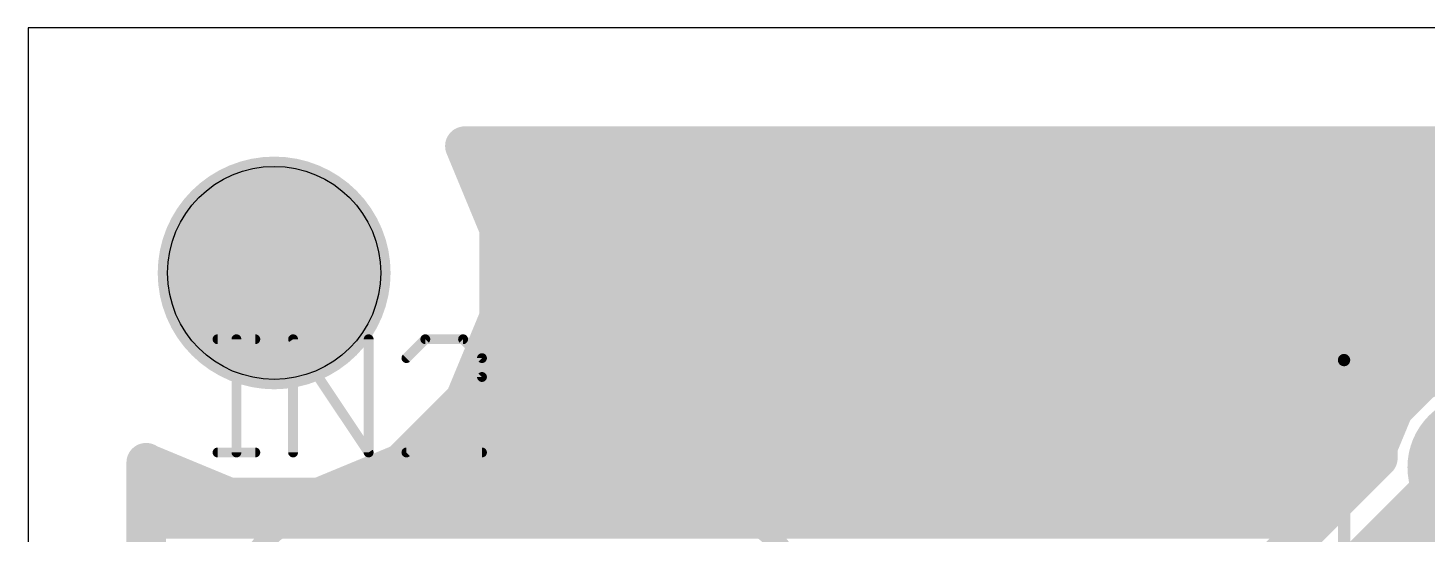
# Model space of a CAD drawing. Extents: x 0 to 35.2, y 0 to 45.7.
# Drawn here: x 0 to 14.45, y 40.48 to 45.71 of the extents above; entities that cross this region are included whole.
import ezdxf

# ---------------------------------------------------------------- set-up
doc = ezdxf.new("R2010")
doc.units = 0
for name, color, linetype in [('16', 175, 'CONTINUOUS'), ('17', 82, 'CONTINUOUS'), ('20', 7, 'CONTINUOUS'), ('21', 253, 'CONTINUOUS'), ('25', 253, 'CONTINUOUS'), ('29', 253, 'CONTINUOUS'), ('30', 253, 'CONTINUOUS')]:
    doc.layers.add(name, color=color, linetype=linetype)

# ---------------------------------------------------------------- blocks, each defined once
blk = doc.blocks.new('ROUNDP')
at = {"const_width": 0.5}
blk.add_lwpolyline([(0, -0.25, 1), (0, 0.25, 1), (0, -0.25)], format="xyb", dxfattribs=at)

msp = doc.modelspace()

# ---------------------------------------------------------------- linework, layer by layer
at = {"layer": '16'}
for points, const_width in [([(4.8592, 43.6413), (4.5073, 44.4908)], 0.4064), ([(4.5073, 44.4908), (31.0527, 44.4908)], 0.4064), ([(4.5874, 44.2976), (30.9726, 44.2976)], 0.4064), ([(4.7557, 43.8912), (30.8043, 43.8912)], 0.4064), ([(4.8592, 42.7187), (4.8592, 43.6413)], 0.4064), ([(4.8592, 43.4848), (30.7008, 43.4848)], 0.4064), ([(4.8592, 43.0784), (30.7008, 43.0784)], 0.4064), ([(4.5061, 41.8663), (4.8592, 42.7187)], 0.4064), ([(4.8399, 42.672), (30.7201, 42.672)], 0.4064), ([(4.6715, 42.2656), (20.3922, 42.2656)], 0.4064), ([(14.7759, 42.2298), (14.3876, 42.069)], 0.4064), ([(14.3876, 42.069), (14.0904, 41.7718)], 0.4064), ([(3.8537, 41.2139), (4.5061, 41.8663)], 0.4064), ([(4.499, 41.8592), (14.1778, 41.8592)], 0.4064), ([(14.0904, 41.7718), (13.9296, 41.3835)], 0.4064), ([(4.0926, 41.4528), (13.9583, 41.4528)], 0.4064), ([(13.9296, 41.2665), (12.6559, 39.9928)], 0.4064), ([(12.9926, 39.18), (14.986, 41.1734)], 0.8128), ([(13.9296, 41.3835), (13.9296, 41.2665)], 0.4064), ([(1.2192, 38.0419), (1.2192, 41.221)], 0.4064), ([(1.2192, 41.221), (1.2263, 41.2139)], 0.4064), ([(1.2263, 41.2139), (2.0787, 40.8608)], 0.4064), ([(3.0013, 40.8608), (3.8537, 41.2139)], 0.4064), ([(1.2192, 41.0464), (1.6306, 41.0464)], 0.4064), ([(3.4494, 41.0464), (13.7095, 41.0464)], 0.4064), ([(2.0787, 40.8608), (3.0013, 40.8608)], 0.4064), ([(1.2192, 40.64), (13.3031, 40.64)], 0.4064)]:
    msp.add_lwpolyline(points, dxfattribs=dict(at, const_width=const_width))
at = {"layer": '16', "const_width": 0.2032}
for points in [[(4.5073, 44.5924, 1), (4.5073, 44.3892)], [(4.6012, 44.5297, 1), (4.4135, 44.4519)], [(4.5874, 44.3992, 1), (4.5874, 44.196)], [(4.7557, 43.9928, 1), (4.7557, 43.7896)], [(4.9608, 43.6413, 1), (4.7576, 43.6413)], [(4.7653, 43.6024, 1), (4.9531, 43.6802)], [(4.8592, 43.5864, 1), (4.8592, 43.3832)], [(4.8592, 43.18, 1), (4.8592, 42.9768)], [(4.9531, 42.6798, 1), (4.7653, 42.7576)], [(4.8399, 42.7736, 1), (4.8399, 42.5704)], [(4.7576, 42.7187, 1), (4.9608, 42.7187)], [(4.6715, 42.3672, 1), (4.6715, 42.164)], [(14.3487, 42.1628, 1), (14.4265, 41.9751)], [(14.4594, 41.9971, 1), (14.3158, 42.1408)], [(4.499, 41.9608, 1), (4.499, 41.7576)], [(4.578, 41.7944, 1), (4.4343, 41.9381)], [(14.1778, 41.7576, 1), (14.1778, 41.9608)], [(4.4123, 41.9052, 1), (4.6, 41.8274)], [(14.0186, 41.8436, 1), (14.1623, 41.7)], [(14.1843, 41.7329, 1), (13.9966, 41.8107)], [(4.0926, 41.5544, 1), (4.0926, 41.3512)], [(13.9583, 41.3512, 1), (13.9583, 41.5544)], [(14.0312, 41.3835, 1), (13.828, 41.3835)], [(13.8357, 41.4224, 1), (14.0235, 41.3447)], [(14.0014, 41.1946, 1), (13.8578, 41.3383)], [(1.3208, 41.221, 1), (1.1176, 41.221)], [(1.2911, 41.2928, 1), (1.1473, 41.1491)], [(1.2652, 41.3077, 1), (1.1874, 41.12)], [(1.1544, 41.1421, 1), (1.2981, 41.2857)], [(3.7819, 41.2857, 1), (3.9256, 41.142)], [(3.8926, 41.12, 1), (3.8148, 41.3077)], [(13.828, 41.2665, 1), (14.0312, 41.2665)], [(1.2192, 41.148, 1), (1.2192, 40.9448)], [(1.6306, 40.9448, 1), (1.6306, 41.148)], [(3.4494, 41.148, 1), (3.4494, 40.9448)], [(13.7095, 40.9448, 1), (13.7095, 41.148)], [(2.0787, 40.9624, 1), (2.0787, 40.7592)], [(2.0398, 40.7669, 1), (2.1176, 40.9547)], [(2.9624, 40.9547, 1), (3.0402, 40.7669)], [(3.0013, 40.7592, 1), (3.0013, 40.9624)], [(1.2192, 40.7416, 1), (1.2192, 40.5384)], [(13.3031, 40.5384, 1), (13.3031, 40.7416)]]:
    msp.add_lwpolyline(points, format="xyb", dxfattribs=at)
at = {"layer": '20'}
for p, q in [((35.23, 45.71), (0, 45.71)), ((0, 45.71), (0, 0))]:
    msp.add_line(p, q, dxfattribs=at)
msp.add_circle((2.54, 43.18), 1.1, dxfattribs=at)
at = {"layer": '21'}
for points, const_width in [([(14.58, 43.28, 0.4142), (13.58, 42.28)], 0.127), ([(13.6118, 42.28, 1), (13.5482, 42.28)], 0.0635), ([(13.5482, 42.28, 1), (13.6118, 42.28)], 0.0635), ([(3.18, 40.73, 0.4142), (2.18, 39.73)], 0.2032), ([(3.18, 40.7808, 1), (3.18, 40.6792)], 0.1016), ([(3.18, 40.6792, 1), (3.18, 40.7808)], 0.1016), ([(7.98, 39.73, 0.4142), (6.98, 40.73)], 0.2032), ([(6.98, 40.7808, 1), (6.98, 40.6792)], 0.1016), ([(6.98, 40.6792, 1), (6.98, 40.7808)], 0.1016)]:
    msp.add_lwpolyline(points, format="xyb", dxfattribs=dict(at, const_width=const_width))
for points, const_width in [([(13.58, 42.28), (13.58, 39.28)], 0.127), ([(3.18, 40.73), (6.98, 40.73)], 0.2032)]:
    msp.add_lwpolyline(points, dxfattribs=dict(at, const_width=const_width))
at = {"layer": '25', "const_width": 0.1016}
for points in [[(1.9558, 42.4952), (2.3456, 42.4952)], [(2.1507, 41.3258), (2.1507, 42.4952)], [(2.7354, 41.3258), (2.7354, 42.4952)], [(2.7354, 42.4952), (3.515, 41.3258)], [(3.515, 41.3258), (3.515, 42.4952)], [(4.0997, 42.4952), (3.9048, 42.3003)], [(4.4895, 42.4952), (4.0997, 42.4952)], [(4.6844, 42.3003), (4.4895, 42.4952)], [(4.6844, 42.1054), (4.6844, 42.3003)], [(3.9048, 41.3258), (4.6844, 42.1054)], [(1.9558, 41.3258), (2.3456, 41.3258)], [(4.6844, 41.3258), (3.9048, 41.3258)]]:
    msp.add_lwpolyline(points, dxfattribs=at)
at = {"layer": '25', "const_width": 0.0508}
for points in [[(1.9558, 42.5206, 1), (1.9558, 42.4698)], [(2.1761, 42.4952, 1), (2.1253, 42.4952)], [(2.3456, 42.4698, 1), (2.3456, 42.5206)], [(2.7608, 42.4952, 1), (2.71, 42.4952)], [(2.7565, 42.5093, 1), (2.7143, 42.4811)], [(3.5404, 42.4952, 1), (3.4896, 42.4952)], [(4.0997, 42.5206, 1), (4.0997, 42.4698)], [(4.1177, 42.4772, 1), (4.0817, 42.5132)], [(4.5075, 42.5132, 1), (4.4715, 42.4772)], [(4.4895, 42.4698, 1), (4.4895, 42.5206)], [(3.8868, 42.3183, 1), (3.9228, 42.2823)], [(4.7098, 42.3003, 1), (4.659, 42.3003)], [(4.6664, 42.2823, 1), (4.7024, 42.3183)], [(4.659, 42.1054, 1), (4.7098, 42.1054)], [(4.7024, 42.0874, 1), (4.6664, 42.1234)], [(1.9558, 41.3512, 1), (1.9558, 41.3004)], [(2.1253, 41.3258, 1), (2.1761, 41.3258)], [(2.3456, 41.3004, 1), (2.3456, 41.3512)], [(2.71, 41.3258, 1), (2.7608, 41.3258)], [(3.4896, 41.3258, 1), (3.5404, 41.3258)], [(3.4939, 41.3117, 1), (3.5361, 41.3399)], [(3.8868, 41.3438, 1), (3.9228, 41.3078)], [(3.9048, 41.3512, 1), (3.9048, 41.3004)], [(4.6844, 41.3004, 1), (4.6844, 41.3512)]]:
    msp.add_lwpolyline(points, format="xyb", dxfattribs=at)
at = {"layer": '29', "const_width": 1.2016}
msp.add_lwpolyline([(2.54, 42.5792, 1), (2.54, 43.7808, 1), (2.54, 42.5792)], format="xyb", dxfattribs=at)
at = {"layer": '30', "const_width": 1.2016}
msp.add_lwpolyline([(2.54, 42.5792, 1), (2.54, 43.7808, 1), (2.54, 42.5792)], format="xyb", dxfattribs=at)

# ---------------------------------------------------------------- block references
at = {"layer": '17', "xscale": 1.3, "yscale": 1.3, "rotation": 180}
msp.add_blockref('ROUNDP', (14.986, 41.1734), dxfattribs=at)
msp.add_blockref('ROUNDP', (14.986, 41.1734), dxfattribs=at)
at = {"layer": '29', "xscale": 1.5032, "yscale": 1.5032, "rotation": 180}
msp.add_blockref('ROUNDP', (14.986, 41.1734), dxfattribs=at)
at = {"layer": '30', "xscale": 1.5032, "yscale": 1.5032, "rotation": 180}
msp.add_blockref('ROUNDP', (14.986, 41.1734), dxfattribs=at)

doc.saveas('drawing.dxf')
